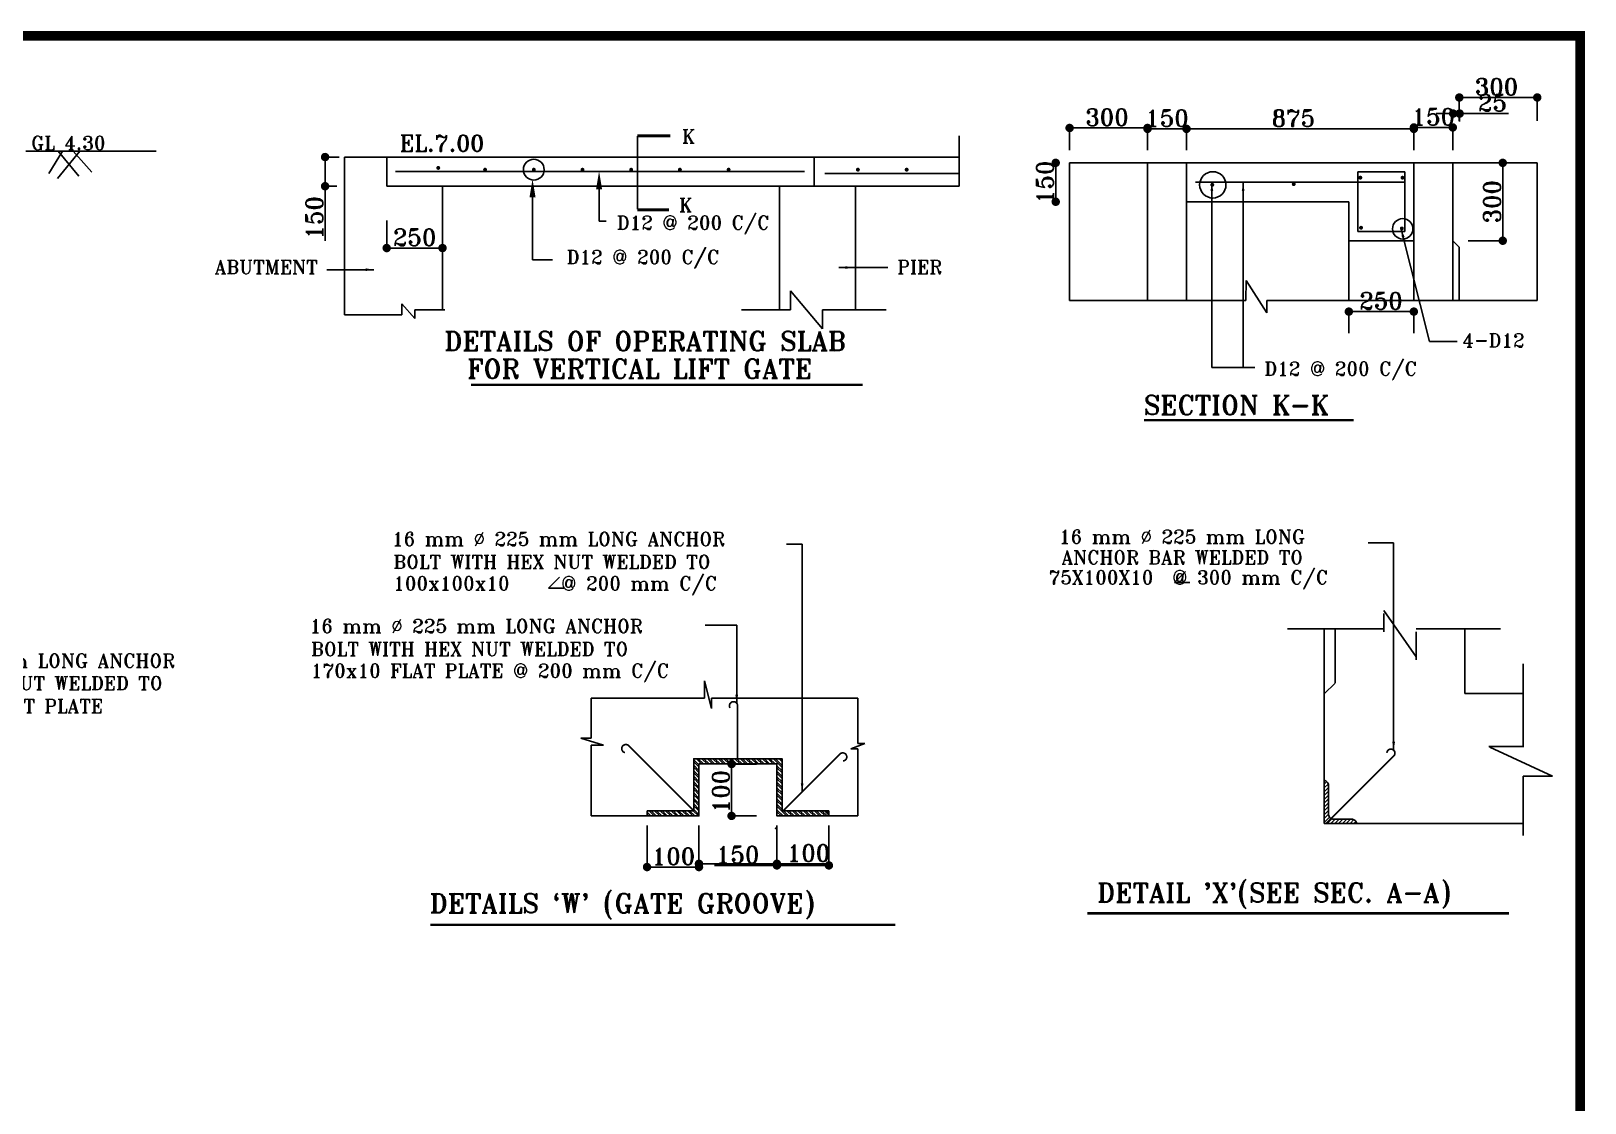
# Model space of a CAD drawing. Header units: metres. Extents: x -98554 to 27544620, y -161930 to 5264560.
# Drawn here: x 43557 to 71172, y 270825 to 289882 of the extents above; entities that cross this region are included whole.
import ezdxf

# ---------------------------------------------------------------- set-up
doc = ezdxf.new("R2010")
doc.units = ezdxf.units.M
doc.header["$LTSCALE"] = 15
doc.header["$MEASUREMENT"] = 0
doc.layers.get('0').update_dxf_attribs({"linetype": 'CONTINUOUS'})
doc.layers.get('Defpoints').update_dxf_attribs({"linetype": 'CONTINUOUS'})
doc.layers.add('LINE', color=7, linetype='CONTINUOUS')
doc.styles.add('BIG', font='ROMANT.SHX')
doc.styles.add('NASIR', font='romant.shx')
doc.dimstyles.new('ISO-25', dxfattribs={"dimtxt": 250, "dimasz": 2.5, "dimexe": 1.25, "dimexo": 0.625, "dimtad": 1, "dimtxsty": 'BIG', "dimcen": 2.5, "dimadec": 0, "dimazin": 0, "dimtfac": 1, "dimtmove": 0, "dimatfit": 3, "dimfxl": 1, "dimarcsym": 0})

# ---------------------------------------------------------------- blocks, each defined once
blk = doc.blocks.new('_Dot')
at = {"color": 0, "linetype": 'ByBlock', "lineweight": -2}
blk.add_line((-0.5, 0), (-1, 0), dxfattribs=at)
at = {"color": 0, "linetype": 'ByBlock', "const_width": 0.5}
blk.add_lwpolyline([(-0.25, 0, 1), (0.25, 0, 1)], format="xyb", close=True, dxfattribs=at)
blk = doc.blocks.new('*D3046')
at = {"layer": 'Defpoints', "color": 0}
for p in [(49031, 287642), (48782, 287123), (48990, 287123)]:
    blk.add_point(p, dxfattribs=at)
at = {"layer": 'LINE', "color": 0, "lineweight": -2}
for p, q in [((49031, 287642), (48781, 287642)), ((48989, 287123), (48781, 287123))]:
    blk.add_line(p, q, dxfattribs=at)
at = {"layer": 'LINE', "color": 5, "lineweight": -2}
for p, q in [((48782, 287492), (48782, 287273)), ((48782, 287123), (48782, 286150))]:
    blk.add_line(p, q, dxfattribs=at)
at = {"layer": 'LINE', "color": 5, "lineweight": -2, "xscale": 150, "yscale": 150, "zscale": 150}
for p, rotation in [((48782, 287642), 90), ((48782, 287123), 270)]:
    blk.add_blockref('_Dot', p, dxfattribs=dict(at, rotation=rotation))
at = {"layer": 'LINE', "color": 0, "insert": (48592, 286562), "char_height": 300, "attachment_point": 5, "rotation": 90, "style": 'BIG'}
blk.add_mtext('150', dxfattribs=at)
blk = doc.blocks.new('*D3048')
at = {"layer": 'Defpoints', "color": 0}
for p in [(56812, 275756), (57736, 275756), (56812, 275048)]:
    blk.add_point(p, dxfattribs=at)
at = {"layer": 'LINE', "color": 0, "lineweight": -2}
for p, q in [((56812, 275756), (56812, 275047)), ((57736, 275756), (57736, 275047))]:
    blk.add_line(p, q, dxfattribs=at)
at = {"layer": 'LINE', "color": 5, "lineweight": -2}
for p, q in [((56812, 275048), (55704, 275048)), ((57586, 275048), (56962, 275048))]:
    blk.add_line(p, q, dxfattribs=at)
at = {"layer": 'LINE', "color": 5, "lineweight": -2, "xscale": 150, "yscale": 150, "zscale": 150, "rotation": 180}
blk.add_blockref('_Dot', (56812, 275048), dxfattribs=at)
at = {"layer": 'LINE', "color": 5, "lineweight": -2, "xscale": 150, "yscale": 150, "zscale": 150}
blk.add_blockref('_Dot', (57736, 275048), dxfattribs=at)
at = {"layer": 'LINE', "color": 0, "insert": (56115, 275238), "char_height": 300, "attachment_point": 5, "style": 'BIG'}
blk.add_mtext('150', dxfattribs=at)
blk = doc.blocks.new('*D3049')
at = {"layer": 'Defpoints', "color": 0}
for p in [(55427, 275756), (56812, 275756), (55427, 275077)]:
    blk.add_point(p, dxfattribs=at)
at = {"layer": 'LINE', "color": 0, "lineweight": -2}
for p, q in [((55427, 275756), (55427, 275076)), ((56812, 275756), (56812, 275076))]:
    blk.add_line(p, q, dxfattribs=at)
at = {"layer": 'LINE', "color": 5, "lineweight": -2}
for p, q in [((55577, 275077), (56662, 275077)), ((56812, 275077), (57785, 275077))]:
    blk.add_line(p, q, dxfattribs=at)
at = {"layer": 'LINE', "color": 5, "lineweight": -2, "xscale": 150, "yscale": 150, "zscale": 150, "rotation": 180}
blk.add_blockref('_Dot', (55427, 275077), dxfattribs=at)
at = {"layer": 'LINE', "color": 5, "lineweight": -2, "xscale": 150, "yscale": 150, "zscale": 150}
blk.add_blockref('_Dot', (56812, 275077), dxfattribs=at)
at = {"layer": 'LINE', "color": 0, "insert": (57374, 275267), "char_height": 300, "attachment_point": 5, "style": 'BIG'}
blk.add_mtext('100', dxfattribs=at)
blk = doc.blocks.new('*D3050')
at = {"layer": 'Defpoints', "color": 0}
for p in [(54504, 275756), (55427, 275756), (54504, 275019)]:
    blk.add_point(p, dxfattribs=at)
at = {"layer": 'LINE', "color": 0, "lineweight": -2}
for p, q in [((54504, 275756), (54504, 275018)), ((55427, 275756), (55427, 275018))]:
    blk.add_line(p, q, dxfattribs=at)
at = {"layer": 'LINE', "color": 5, "lineweight": -2}
blk.add_line((55277, 275019), (54654, 275019), dxfattribs=at)
at = {"layer": 'LINE', "color": 5, "lineweight": -2, "xscale": 150, "yscale": 150, "zscale": 150, "rotation": 180}
blk.add_blockref('_Dot', (54504, 275019), dxfattribs=at)
at = {"layer": 'LINE', "color": 5, "lineweight": -2, "xscale": 150, "yscale": 150, "zscale": 150}
blk.add_blockref('_Dot', (55427, 275019), dxfattribs=at)
at = {"layer": 'LINE', "color": 0, "insert": (54974, 275209), "char_height": 300, "attachment_point": 5, "style": 'BIG'}
blk.add_mtext('100', dxfattribs=at)
blk = doc.blocks.new('*D3051')
at = {"layer": 'Defpoints', "color": 0}
for p in [(56451, 276851), (56006, 275928), (56451, 275928)]:
    blk.add_point(p, dxfattribs=at)
at = {"layer": 'LINE', "color": 0, "lineweight": -2}
for p, q in [((56451, 276851), (56005, 276851)), ((56451, 275928), (56005, 275928))]:
    blk.add_line(p, q, dxfattribs=at)
at = {"layer": 'LINE', "color": 5, "lineweight": -2}
blk.add_line((56006, 276701), (56006, 276078), dxfattribs=at)
at = {"layer": 'LINE', "color": 5, "lineweight": -2, "xscale": 150, "yscale": 150, "zscale": 150}
for p, rotation in [((56006, 276851), 90), ((56006, 275928), 270)]:
    blk.add_blockref('_Dot', p, dxfattribs=dict(at, rotation=rotation))
at = {"layer": 'LINE', "color": 0, "insert": (55816, 276361), "char_height": 300, "attachment_point": 5, "rotation": 90, "style": 'BIG'}
blk.add_mtext('100', dxfattribs=at)
blk = doc.blocks.new('*D3096')
at = {"layer": 'Defpoints', "color": 0}
for p in [(49877, 286511), (50869, 286511), (50869, 286024)]:
    blk.add_point(p, dxfattribs=at)
at = {"layer": 'LINE', "color": 0, "lineweight": -2}
for p, q in [((49877, 286511), (49877, 286023)), ((50869, 286511), (50869, 286023))]:
    blk.add_line(p, q, dxfattribs=at)
at = {"layer": 'LINE', "color": 5, "lineweight": -2}
blk.add_line((50027, 286024), (50719, 286024), dxfattribs=at)
at = {"layer": 'LINE', "color": 5, "lineweight": -2, "xscale": 150, "yscale": 150, "zscale": 150, "rotation": 180}
blk.add_blockref('_Dot', (49877, 286024), dxfattribs=at)
at = {"layer": 'LINE', "color": 5, "lineweight": -2, "xscale": 150, "yscale": 150, "zscale": 150}
blk.add_blockref('_Dot', (50869, 286024), dxfattribs=at)
at = {"layer": 'LINE', "color": 0, "insert": (50373, 286214), "char_height": 300, "attachment_point": 5, "style": 'BIG'}
blk.add_mtext('250', dxfattribs=at)
blk = doc.blocks.new('*D3097')
at = {"layer": 'Defpoints', "color": 0}
for p in [(68132, 284894), (66977, 284513), (68132, 284513)]:
    blk.add_point(p, dxfattribs=at)
at = {"layer": 'LINE', "color": 0, "lineweight": -2}
for p, q in [((66977, 284513), (66977, 284895)), ((68132, 284513), (68132, 284895))]:
    blk.add_line(p, q, dxfattribs=at)
at = {"layer": 'LINE', "color": 5, "lineweight": -2}
blk.add_line((67127, 284894), (67982, 284894), dxfattribs=at)
at = {"layer": 'LINE', "color": 5, "lineweight": -2, "xscale": 150, "yscale": 150, "zscale": 150, "rotation": 180}
blk.add_blockref('_Dot', (66977, 284894), dxfattribs=at)
at = {"layer": 'LINE', "color": 5, "lineweight": -2, "xscale": 150, "yscale": 150, "zscale": 150}
blk.add_blockref('_Dot', (68132, 284894), dxfattribs=at)
at = {"layer": 'LINE', "color": 0, "insert": (67548, 285084), "char_height": 300, "attachment_point": 5, "style": 'BIG'}
blk.add_mtext('250', dxfattribs=at)
blk = doc.blocks.new('*D3098')
at = {"layer": 'Defpoints', "color": 0}
for p in [(61752, 287539), (61764, 286847), (61767, 286847)]:
    blk.add_point(p, dxfattribs=at)
at = {"layer": 'LINE', "color": 0, "lineweight": -2}
for p, q in [((61752, 287539), (61768, 287539)), ((61764, 286847), (61768, 286847))]:
    blk.add_line(p, q, dxfattribs=at)
at = {"layer": 'LINE', "color": 5, "lineweight": -2}
blk.add_line((61767, 287389), (61767, 286997), dxfattribs=at)
at = {"layer": 'LINE', "color": 5, "lineweight": -2, "xscale": 150, "yscale": 150, "zscale": 150}
for p, rotation in [((61767, 287539), 90), ((61767, 286847), 270)]:
    blk.add_blockref('_Dot', p, dxfattribs=dict(at, rotation=rotation))
at = {"layer": 'LINE', "color": 0, "insert": (61577, 287193), "char_height": 300, "attachment_point": 5, "rotation": 90, "style": 'BIG'}
blk.add_mtext('150', dxfattribs=at)
blk = doc.blocks.new('*D3099')
at = {"layer": 'Defpoints', "color": 0}
for p in [(69115, 287539), (69097, 286154), (69712, 286154)]:
    blk.add_point(p, dxfattribs=at)
at = {"layer": 'LINE', "color": 0, "lineweight": -2}
for p, q in [((69115, 287539), (69713, 287539)), ((69098, 286154), (69713, 286154))]:
    blk.add_line(p, q, dxfattribs=at)
at = {"layer": 'LINE', "color": 5, "lineweight": -2}
blk.add_line((69712, 287389), (69712, 286304), dxfattribs=at)
at = {"layer": 'LINE', "color": 5, "lineweight": -2, "xscale": 150, "yscale": 150, "zscale": 150}
for p, rotation in [((69712, 287539), 90), ((69712, 286154), 270)]:
    blk.add_blockref('_Dot', p, dxfattribs=dict(at, rotation=rotation))
at = {"layer": 'LINE', "color": 0, "insert": (69522, 286847), "char_height": 300, "attachment_point": 5, "rotation": 90, "style": 'BIG'}
blk.add_mtext('300', dxfattribs=at)
blk = doc.blocks.new('*D3100')
at = {"layer": 'Defpoints', "color": 0}
for p in [(68831, 288375), (68946, 288415), (68946, 288275)]:
    blk.add_point(p, dxfattribs=at)
at = {"layer": 'LINE', "color": 5, "lineweight": -2}
for p, q in [((68681, 288415), (68531, 288415)), ((68831, 288415), (68946, 288415)), ((69096, 288415), (69812, 288415))]:
    blk.add_line(p, q, dxfattribs=at)
at = {"layer": 'LINE', "color": 0, "lineweight": -2}
for p, q in [((68831, 288375), (68831, 288416)), ((68946, 288276), (68946, 288416))]:
    blk.add_line(p, q, dxfattribs=at)
at = {"layer": 'LINE', "color": 5, "lineweight": -2, "xscale": 150, "yscale": 150, "zscale": 150}
blk.add_blockref('_Dot', (68831, 288415), dxfattribs=at)
at = {"layer": 'LINE', "color": 5, "lineweight": -2, "xscale": 150, "yscale": 150, "zscale": 150, "rotation": 180}
blk.add_blockref('_Dot', (68946, 288415), dxfattribs=at)
at = {"layer": 'LINE', "color": 0, "insert": (69529, 288605), "char_height": 300, "attachment_point": 5, "style": 'BIG'}
blk.add_mtext('25', dxfattribs=at)
blk = doc.blocks.new('*D3101')
at = {"layer": 'Defpoints', "color": 0}
for p in [(70325, 288701), (68940, 288286), (70325, 288286)]:
    blk.add_point(p, dxfattribs=at)
at = {"layer": 'LINE', "color": 0, "lineweight": -2}
for p, q in [((68940, 288287), (68940, 288702)), ((70325, 288287), (70325, 288702))]:
    blk.add_line(p, q, dxfattribs=at)
at = {"layer": 'LINE', "color": 5, "lineweight": -2}
blk.add_line((69090, 288701), (70175, 288701), dxfattribs=at)
at = {"layer": 'LINE', "color": 5, "lineweight": -2, "xscale": 150, "yscale": 150, "zscale": 150, "rotation": 180}
blk.add_blockref('_Dot', (68940, 288701), dxfattribs=at)
at = {"layer": 'LINE', "color": 5, "lineweight": -2, "xscale": 150, "yscale": 150, "zscale": 150}
blk.add_blockref('_Dot', (70325, 288701), dxfattribs=at)
at = {"layer": 'LINE', "color": 0, "insert": (69601, 288891), "char_height": 300, "attachment_point": 5, "style": 'BIG'}
blk.add_mtext('300', dxfattribs=at)
blk = doc.blocks.new('*D3102')
at = {"layer": 'Defpoints', "color": 0}
for p in [(68824, 288168), (68132, 287761), (68824, 287761)]:
    blk.add_point(p, dxfattribs=at)
at = {"layer": 'LINE', "color": 0, "lineweight": -2}
for p, q in [((68132, 287762), (68132, 288169)), ((68824, 287762), (68824, 288169))]:
    blk.add_line(p, q, dxfattribs=at)
at = {"layer": 'LINE', "color": 5, "lineweight": -2}
blk.add_line((68282, 288168), (68674, 288168), dxfattribs=at)
at = {"layer": 'LINE', "color": 5, "lineweight": -2, "xscale": 150, "yscale": 150, "zscale": 150, "rotation": 180}
blk.add_blockref('_Dot', (68132, 288168), dxfattribs=at)
at = {"layer": 'LINE', "color": 5, "lineweight": -2, "xscale": 150, "yscale": 150, "zscale": 150}
blk.add_blockref('_Dot', (68824, 288168), dxfattribs=at)
at = {"layer": 'LINE', "color": 0, "insert": (68478, 288358), "char_height": 300, "attachment_point": 5, "style": 'BIG'}
blk.add_mtext('150', dxfattribs=at)
blk = doc.blocks.new('*D3103')
at = {"layer": 'Defpoints', "color": 0}
for p in [(68132, 288143), (64092, 287761), (68132, 287761)]:
    blk.add_point(p, dxfattribs=at)
at = {"layer": 'LINE', "color": 0, "lineweight": -2}
for p, q in [((64092, 287762), (64092, 288144)), ((68132, 287762), (68132, 288144))]:
    blk.add_line(p, q, dxfattribs=at)
at = {"layer": 'LINE', "color": 5, "lineweight": -2}
blk.add_line((64242, 288143), (67982, 288143), dxfattribs=at)
at = {"layer": 'LINE', "color": 5, "lineweight": -2, "xscale": 150, "yscale": 150, "zscale": 150, "rotation": 180}
blk.add_blockref('_Dot', (64092, 288143), dxfattribs=at)
at = {"layer": 'LINE', "color": 5, "lineweight": -2, "xscale": 150, "yscale": 150, "zscale": 150}
blk.add_blockref('_Dot', (68132, 288143), dxfattribs=at)
at = {"layer": 'LINE', "color": 0, "insert": (65991, 288333), "char_height": 300, "attachment_point": 5, "style": 'BIG'}
blk.add_mtext('875', dxfattribs=at)
blk = doc.blocks.new('*D3104')
at = {"layer": 'Defpoints', "color": 0}
for p in [(63399, 288159), (62014, 287761), (63399, 287761)]:
    blk.add_point(p, dxfattribs=at)
at = {"layer": 'LINE', "color": 0, "lineweight": -2}
for p, q in [((62014, 287762), (62014, 288161)), ((63399, 287762), (63399, 288161))]:
    blk.add_line(p, q, dxfattribs=at)
at = {"layer": 'LINE', "color": 5, "lineweight": -2}
blk.add_line((62164, 288159), (63249, 288159), dxfattribs=at)
at = {"layer": 'LINE', "color": 5, "lineweight": -2, "xscale": 150, "yscale": 150, "zscale": 150, "rotation": 180}
blk.add_blockref('_Dot', (62014, 288159), dxfattribs=at)
at = {"layer": 'LINE', "color": 5, "lineweight": -2, "xscale": 150, "yscale": 150, "zscale": 150}
blk.add_blockref('_Dot', (63399, 288159), dxfattribs=at)
at = {"layer": 'LINE', "color": 0, "insert": (62678, 288349), "char_height": 300, "attachment_point": 5, "style": 'BIG'}
blk.add_mtext('300', dxfattribs=at)
blk = doc.blocks.new('*D3105')
at = {"layer": 'Defpoints', "color": 0}
for p in [(64092, 288143), (63399, 287761), (64092, 287761)]:
    blk.add_point(p, dxfattribs=at)
at = {"layer": 'LINE', "color": 0, "lineweight": -2}
for p, q in [((63399, 287762), (63399, 288144)), ((64092, 287762), (64092, 288144))]:
    blk.add_line(p, q, dxfattribs=at)
at = {"layer": 'LINE', "color": 5, "lineweight": -2}
blk.add_line((63549, 288143), (63942, 288143), dxfattribs=at)
at = {"layer": 'LINE', "color": 5, "lineweight": -2, "xscale": 150, "yscale": 150, "zscale": 150, "rotation": 180}
blk.add_blockref('_Dot', (63399, 288143), dxfattribs=at)
at = {"layer": 'LINE', "color": 5, "lineweight": -2, "xscale": 150, "yscale": 150, "zscale": 150}
blk.add_blockref('_Dot', (64092, 288143), dxfattribs=at)
at = {"layer": 'LINE', "color": 0, "insert": (63745, 288333), "char_height": 300, "attachment_point": 5, "style": 'BIG'}
blk.add_mtext('150', dxfattribs=at)

msp = doc.modelspace()

# ---------------------------------------------------------------- linework, layer by layer
at = {"layer": 'LINE'}
for p, q in [((54332.139, 288033.796), (54915.018, 288033.796)), ((54332.139, 288030.102), (54915.018, 288030.102)), ((54332.139, 288026.409), (54915.018, 288026.409)), ((54332.139, 288026.409), (54915.018, 288026.409)), ((54332.139, 288026.409), (54915.018, 288026.409)), ((54332.139, 288026.409), (54915.018, 288026.409)), ((54332.139, 288022.715), (54915.018, 288022.715)), ((54332.139, 288022.715), (54915.018, 288022.715)), ((54332.139, 288022.715), (54915.018, 288022.715)), ((54332.139, 288019.022), (54915.018, 288019.022)), ((54332.139, 288015.328), (54915.018, 288015.328)), ((54332.139, 288015.328), (54915.018, 288015.328)), ((54332.139, 288011.634), (54915.018, 288011.634)), ((54332.139, 288011.634), (54915.018, 288011.634)), ((54332.139, 288011.634), (54915.018, 288011.634)), ((54332.139, 286712.651), (54332.139, 288011.634)), ((54332.139, 288007.941), (54915.018, 288007.941)), ((60052.765, 288020.981), (60052.765, 287122.957)), ((45776.829, 287747.78), (43463.691, 287747.78)), ((44112.507, 287747.78), (43874.036, 287351.085)), ((44424.595, 287747.78), (44026.126, 287261.691)), ((44038.992, 287747.78), (44406.351, 287299.641)), ((44302.975, 287747.78), (44634.486, 287375.541)), ((49125.081, 287642.369), (60052.765, 287642.369)), ((49125.081, 287642.369), (49125.081, 284839.487)), ((49876.568, 287642.369), (49876.568, 287122.957)), ((57476.145, 287642.369), (57476.145, 287122.957)), ((62014.089, 287539.247), (62014.089, 285089.505)), ((62014.089, 287539.247), (70324.689, 287539.247)), ((63399.189, 287539.247), (63399.189, 285089.505)), ((64091.739, 287539.247), (64091.739, 285089.505)), ((68131.614, 287539.247), (68131.614, 285089.505)), ((68824.164, 287539.247), (68824.164, 285089.505)), ((70324.689, 287539.247), (70324.689, 285089.505)), ((50031.233, 287382.663), (57303.008, 287382.663)), ((57664.218, 287349.217), (60025.527, 287349.217)), ((60025.527, 287349.217), (60048.45, 287349.217)), ((67138.959, 287377.652), (67970.019, 287377.652)), ((67138.959, 287377.652), (67138.959, 286315.742)), ((67970.019, 287377.652), (67970.019, 286315.742)), ((49876.568, 287122.957), (60052.765, 287122.957)), ((50869.243, 287122.957), (50869.243, 284925.99)), ((53651.528, 287068.783), (53651.528, 286500.186)), ((56857.882, 287122.957), (56857.882, 284925.99)), ((58210.476, 287122.957), (58210.476, 284925.99)), ((64253.334, 287192.972), (67970.019, 287192.972)), ((52468.793, 286923.609), (52468.793, 285815.791)), ((54332.139, 286712.651), (54892.599, 286712.651)), ((54332.139, 286708.958), (54892.599, 286708.958)), ((54332.139, 286705.264), (54892.599, 286705.264)), ((54332.139, 286701.57), (54892.599, 286701.57)), ((54332.139, 286697.877), (54892.599, 286697.877)), ((54332.139, 286694.183), (54892.599, 286694.183)), ((54332.139, 286690.49), (54892.599, 286690.49)), ((64091.739, 286846.697), (66977.364, 286846.697)), ((66977.364, 286846.697), (66977.364, 285089.505)), ((53651.528, 286500.186), (53776.026, 286500.186)), ((66977.364, 286154.147), (68131.614, 286154.147)), ((67138.959, 286315.742), (67970.019, 286315.742)), ((68939.589, 286038.722), (68824.164, 286154.147)), ((68939.589, 286038.722), (68939.589, 285089.505)), ((52468.793, 285815.791), (52821.539, 285815.791)), ((65152.678, 285445.277), (65146.745, 285089.505)), ((65152.678, 285445.277), (65520.742, 284869.878)), ((50142.952, 285033.85), (50374.093, 284768.933)), ((50142.952, 285033.85), (50142.952, 284839.487)), ((57056.454, 285261.563), (57621.688, 284590.687)), ((57056.454, 285261.563), (57056.454, 284926.125)), ((62014.089, 285089.505), (65146.745, 285089.505)), ((65520.742, 285089.505), (65520.742, 284869.878)), ((65520.742, 285089.505), (70324.689, 285089.505)), ((49125.081, 284839.487), (50142.952, 284839.487)), ((50374.093, 284924.424), (50910.806, 284924.424)), ((50374.093, 284768.933), (50374.093, 284924.424)), ((56185.052, 284926.125), (57056.454, 284926.125)), ((57621.688, 284926.125), (58752.156, 284926.125)), ((57621.688, 284926.125), (57621.688, 284590.687)), ((52948.98, 280172.212), (52751.935, 279975.542)), ((64075.434, 280272.444), (63878.389, 280075.774)), ((63878.389, 280075.774), (64149.326, 280075.774)), ((52751.935, 279975.542), (53022.872, 279975.542)), ((67598.108, 279580.066), (68174.724, 278754.422)), ((67598.108, 279528.598), (67598.108, 279202.181)), ((65887.481, 279253.648), (67598.108, 279253.648)), ((66539.909, 279253.648), (66539.909, 275795.03)), ((66732.284, 279253.648), (66732.284, 278295.905)), ((68174.724, 279253.648), (69673.926, 279253.648)), ((68174.724, 279202.181), (68174.724, 278702.955)), ((69040.784, 279253.648), (69040.784, 278103.53)), ((70077.675, 278631.477), (70077.675, 277152.999)), ((55525.609, 278021.911), (55525.609, 278332.174)), ((55525.609, 278332.174), (55650.268, 277836.308)), ((66539.909, 278096.668), (66732.284, 278289.043)), ((66539.909, 278103.53), (66539.909, 275795.03)), ((69040.784, 278103.53), (70077.675, 278103.53)), ((53513.521, 278021.911), (54104.497, 278021.911)), ((53513.521, 277309.047), (53513.521, 278021.911)), ((54749.03, 278021.911), (54104.497, 278021.911)), ((54749.03, 278021.911), (55525.609, 278021.911)), ((55650.268, 278021.911), (58250.563, 278021.911)), ((55650.268, 277836.308), (55650.268, 278021.911)), ((58250.563, 278021.911), (58250.563, 277216.707)), ((53729.596, 277185.311), (53326.994, 277309.047)), ((53326.994, 277309.047), (53513.521, 277309.047)), ((53513.521, 277185.311), (53729.596, 277185.311)), ((53513.521, 275927.962), (53513.521, 277185.311)), ((58375.222, 277216.707), (58126.827, 277123.443)), ((58126.827, 277123.443), (58250.563, 277123.443)), ((58250.563, 277216.707), (58375.222, 277216.707)), ((58250.563, 277123.443), (58250.563, 275927.962)), ((69463.611, 277163.066), (70059.447, 277163.066)), ((69481.839, 277152.999), (70596.63, 276634.572)), ((55334.941, 276926.015), (55427.281, 276833.675)), ((55334.941, 276891.387), (55427.281, 276799.047)), ((55334.941, 276828.073), (55427.281, 276735.733)), ((55334.941, 276793.446), (55427.281, 276701.106)), ((55334.941, 276730.132), (55427.281, 276637.792)), ((55380.568, 276943.702), (55472.908, 276851.362)), ((55415.196, 276943.702), (55507.536, 276851.362)), ((55478.509, 276943.702), (55570.849, 276851.362)), ((55513.137, 276943.702), (55605.477, 276851.362)), ((55576.451, 276943.702), (55668.791, 276851.362)), ((55611.078, 276943.702), (55703.418, 276851.362)), ((55674.392, 276943.702), (55766.732, 276851.362)), ((55709.02, 276943.702), (55801.36, 276851.362)), ((55772.333, 276943.702), (55864.673, 276851.362)), ((55806.961, 276943.702), (55899.301, 276851.362)), ((55870.275, 276943.702), (55962.615, 276851.362)), ((55904.902, 276943.702), (55997.242, 276851.362)), ((55968.216, 276943.702), (56060.556, 276851.362)), ((56002.844, 276943.702), (56095.184, 276851.362)), ((56066.158, 276943.702), (56158.498, 276851.362)), ((56100.785, 276943.702), (56193.125, 276851.362)), ((56164.099, 276943.702), (56256.439, 276851.362)), ((56198.726, 276943.702), (56291.066, 276851.362)), ((56262.04, 276943.702), (56354.38, 276851.362)), ((56296.668, 276943.702), (56389.008, 276851.362)), ((56359.982, 276943.702), (56452.322, 276851.362)), ((56394.609, 276943.702), (56486.949, 276851.362)), ((56457.923, 276943.702), (56550.263, 276851.362)), ((56492.55, 276943.702), (56584.89, 276851.362)), ((56555.864, 276943.702), (56648.204, 276851.362)), ((56590.492, 276943.702), (56682.832, 276851.362)), ((56653.806, 276943.702), (56746.146, 276851.362)), ((56688.433, 276943.702), (56780.773, 276851.362)), ((56751.747, 276943.702), (56904.721, 276790.728)), ((56786.375, 276943.702), (56904.721, 276825.355)), ((56812.381, 276819.754), (56904.721, 276727.414)), ((56812.381, 276785.126), (56904.721, 276692.786)), ((56812.381, 276721.812), (56904.721, 276629.472)), ((56849.688, 276943.702), (56904.721, 276888.669)), ((56884.316, 276943.702), (56904.721, 276923.296)), ((55334.941, 276695.504), (55427.281, 276603.164)), ((55334.941, 276632.191), (55427.281, 276539.851)), ((55334.941, 276597.563), (55427.281, 276505.223)), ((55334.941, 276534.249), (55427.281, 276441.909)), ((55334.941, 276499.622), (55427.281, 276407.282)), ((55334.941, 276436.308), (55427.281, 276343.968)), ((56812.381, 276687.185), (56904.721, 276594.845)), ((56812.381, 276623.871), (56904.721, 276531.531)), ((56812.381, 276589.243), (56904.721, 276496.903)), ((56812.381, 276525.93), (56904.721, 276433.59)), ((56812.381, 276491.302), (56904.721, 276398.962)), ((66539.909, 276561.122), (66542.469, 276563.682)), ((66539.909, 276493.107), (66584.926, 276538.124)), ((66539.909, 276425.092), (66612.939, 276498.122)), ((66616.859, 276487.58), (66616.859, 275948.93)), ((70077.675, 276634.572), (70596.63, 276634.572)), ((70077.675, 276634.572), (70077.675, 275578.516)), ((55334.941, 276401.68), (55427.281, 276309.34)), ((55334.941, 276338.367), (55427.281, 276246.027)), ((55334.941, 276303.739), (55427.281, 276211.399)), ((55334.941, 276240.425), (55427.281, 276148.085)), ((55334.941, 276205.798), (55427.281, 276113.458)), ((56812.381, 276427.988), (56904.721, 276335.648)), ((56812.381, 276393.361), (56904.721, 276301.021)), ((56812.381, 276330.047), (56904.721, 276237.707)), ((56812.381, 276295.419), (56904.721, 276203.079)), ((56812.381, 276232.106), (56904.721, 276139.766)), ((56812.381, 276197.478), (56904.721, 276105.138)), ((66539.909, 276357.077), (66616.859, 276434.027)), ((66539.909, 276289.062), (66616.859, 276366.012)), ((66539.909, 276221.048), (66616.859, 276297.998)), ((66539.909, 276153.033), (66616.859, 276229.983)), ((66539.909, 276085.018), (66616.859, 276161.968)), ((54503.881, 275927.962), (53513.521, 275927.962)), ((54503.881, 275927.962), (54503.881, 276020.302)), ((54503.881, 275994.13), (54570.05, 275927.962)), ((54503.881, 275959.503), (54535.422, 275927.962)), ((54541.024, 276020.302), (54633.364, 275927.962)), ((54575.651, 276020.302), (54667.991, 275927.962)), ((54638.965, 276020.302), (54731.305, 275927.962)), ((54673.592, 276020.302), (54765.932, 275927.962)), ((54736.906, 276020.302), (54829.246, 275927.962)), ((54771.534, 276020.302), (54863.874, 275927.962)), ((54834.848, 276020.302), (54927.188, 275927.962)), ((54869.475, 276020.302), (54961.815, 275927.962)), ((54932.789, 276020.302), (55025.129, 275927.962)), ((54967.416, 276020.302), (55059.756, 275927.962)), ((55030.73, 276020.302), (55123.07, 275927.962)), ((55065.358, 276020.302), (55157.698, 275927.962)), ((55128.672, 276020.302), (55221.012, 275927.962)), ((55163.299, 276020.302), (55255.639, 275927.962)), ((55226.613, 276020.302), (55318.953, 275927.962)), ((55261.241, 276020.302), (55353.581, 275927.962)), ((55324.554, 276020.302), (55416.894, 275927.962)), ((55334.941, 276142.484), (55427.281, 276050.144)), ((55334.941, 276107.856), (55427.281, 276015.516)), ((55334.941, 276044.542), (55427.281, 275952.202)), ((56812.381, 276134.164), (56904.721, 276041.824)), ((56812.381, 276099.537), (56983.956, 275927.962)), ((56812.381, 276036.223), (56920.642, 275927.962)), ((56812.381, 276001.595), (56886.015, 275927.962)), ((56812.381, 275938.281), (56822.701, 275927.962)), ((56926.244, 276020.302), (57018.584, 275927.962)), ((56989.558, 276020.302), (57081.898, 275927.962)), ((57024.185, 276020.302), (57116.525, 275927.962)), ((57087.499, 276020.302), (57179.839, 275927.962)), ((57122.126, 276020.302), (57214.466, 275927.962)), ((57185.44, 276020.302), (57277.78, 275927.962)), ((57220.068, 276020.302), (57312.408, 275927.962)), ((57283.382, 276020.302), (57375.722, 275927.962)), ((57318.009, 276020.302), (57410.349, 275927.962)), ((57381.323, 276020.302), (57473.663, 275927.962)), ((57415.95, 276020.302), (57508.29, 275927.962)), ((57479.264, 276020.302), (57571.604, 275927.962)), ((57513.892, 276020.302), (57606.232, 275927.962)), ((57577.206, 276020.302), (57669.546, 275927.962)), ((57611.833, 276020.302), (57704.173, 275927.962)), ((57655.194, 276020.302), (57736.383, 275939.113)), ((57689.821, 276020.302), (57735.781, 275974.342)), ((57735.781, 275927.962), (57735.781, 276020.302)), ((57735.781, 275927.962), (58250.563, 275927.962)), ((66539.909, 276017.003), (66616.859, 276093.953)), ((66539.909, 275948.988), (66616.859, 276025.938)), ((66539.909, 275880.973), (66616.859, 275957.923)), ((66539.909, 275812.959), (66632.896, 275905.945)), ((66539.909, 275795.03), (70077.675, 275795.03)), ((66589.996, 275795.03), (66671.763, 275876.798)), ((66616.859, 275795.03), (67117.034, 275795.03)), ((66658.01, 275795.03), (66734.96, 275871.98)), ((66693.809, 275871.98), (67040.084, 275871.98)), ((66726.025, 275795.03), (66802.975, 275871.98)), ((66794.04, 275795.03), (66870.99, 275871.98)), ((66862.055, 275795.03), (66939.005, 275871.98)), ((66930.07, 275795.03), (67007.02, 275871.98)), ((66998.085, 275795.03), (67065.039, 275861.985)), ((67066.099, 275795.03), (67100.879, 275829.81))]:
    msp.add_line(p, q, dxfattribs=at)
at = {"layer": 'LINE', "const_width": 169.614}
msp.add_lwpolyline([(16627.371, 251545.14), (71087.608, 251545.14), (71087.608, 289796.973), (16627.371, 289796.973)], close=True, dxfattribs=at)
at = {"layer": 'LINE', "const_width": 34.627}
for points in [[(50775.928, 287448.604, 1), (50810.555, 287448.604, 1)], [(51607.891, 287417.4, 1), (51642.518, 287417.4, 1)], [(52473.578, 287417.4, 1), (52508.206, 287417.4, 1)], [(53339.266, 287417.4, 1), (53373.893, 287417.4, 1)], [(54204.953, 287417.4, 1), (54239.581, 287417.4, 1)], [(55070.641, 287417.4, 1), (55105.268, 287417.4, 1)], [(55936.328, 287417.4, 1), (55970.956, 287417.4, 1)], [(58234.333, 287417.4, 1), (58268.96, 287417.4, 1)], [(59100.02, 287417.4, 1), (59134.648, 287417.4, 1)], [(67163.082, 287275.076, 1), (67197.71, 287275.076, 1)], [(67913.472, 287275.076, 1), (67948.099, 287275.076, 1)], [(64533.045, 287147.955, 1), (64567.673, 287147.955, 1)], [(65980.264, 287160.667, 1), (66014.891, 287160.667, 1)], [(67175.801, 286385.232, 1), (67210.428, 286385.232, 1)], [(67900.753, 286372.52, 1), (67935.381, 286372.52, 1)]]:
    msp.add_lwpolyline(points, format="xyb", close=True, dxfattribs=at)
at = {"layer": 'LINE', "const_width": 42.44}
for points in [[(51373.073, 283592.225), (58336.494, 283592.225)], [(67061.459, 282964.804), (63333.756, 282964.804)], [(50654.211, 273989.417), (58918.465, 273989.417)], [(69821.618, 274196.114), (62327.809, 274196.114)]]:
    msp.add_lwpolyline(points, dxfattribs=at)
at = {"layer": 'LINE'}
for points, const_width in [([(56113.476, 276943.702), (56113.476, 277886.285, 1.327936427), (55979.302, 277847.717, -0.669707327)], 29.549), ([(55333.988, 276020.302), (54178.551, 277175.739, 1.327936427), (54110.947, 277053.591, -0.669707327)], 29.549), ([(56924.063, 276020.302), (57931.547, 277027.786, -1.441957363), (57987.168, 276905.638)], 29.549), ([(66576.302, 275795.03), (67774.864, 276993.592, 1.441957363), (67652.716, 277049.213)], 30.78)]:
    msp.add_lwpolyline(points, format="xyb", dxfattribs=dict(at, const_width=const_width))
for points in [[(56904.721, 276020.302), (56904.721, 276943.702), (55334.941, 276943.702), (55334.941, 276020.302), (54503.881, 276020.302)], [(56812.381, 275927.962), (56812.381, 276851.362), (55427.281, 276851.362), (55427.281, 275927.962), (54503.881, 275927.962)], [(57735.781, 275927.962), (56812.381, 275927.962), (56812.381, 275927.962)], [(57735.781, 276020.302), (56904.721, 276020.302)]]:
    msp.add_lwpolyline(points, dxfattribs=at)
for centre, radius in [((52490.892, 287417.4), 185.399), ((64559.252, 287147.955), 234.082), ((67934.21, 286366.112), 181.235)]:
    msp.add_circle(centre, radius, dxfattribs=at)
for centre, radius, start, end in [((66503.906, 276451.577), 118.553, 17.6794502, 72.3205498), ((66700.548, 275955.669), 83.96, 184.6037202, 265.3962798), ((66616.859, 275948.93), 0, 45, 0), ((66616.859, 275948.93), 0, 270, 0), ((67012.821, 275767.768), 107.72, 14.6603634, 75.3396366)]:
    msp.add_arc(centre, radius, start, end, dxfattribs=at)
msp.add_point((56790.859, 275709.099), dxfattribs=at)
msp.add_point((56790.859, 275709.099), dxfattribs=at)
for points in [[(52414.928, 286923.609), (52522.658, 286923.609), (52468.793, 287246.799)], [(53597.663, 287068.783), (53705.393, 287068.783), (53651.528, 287391.973)]]:
    msp.add_solid(points, dxfattribs=at)

# ---------------------------------------------------------------- texts
for s, height, style, p in [('EL.7.00', 289.6078, 'NASIR', (50107.28, 287743.33)), ('K', 241.34, 'NASIR', (55123.575, 287887.839)), ('AV. GL 4.30', 241.33982, 'NASIR', (42862.594, 287771.444)), ('K', 241.34, 'NASIR', (55071.427, 286666.927)), ('D12 @ 200 C/C', 241.33982, 'NASIR', (53967.018, 286355.126)), ('D12 @ 200 C/C', 241.33982, 'NASIR', (53074.78, 285745.13)), ('ABUTMENT', 241.3398, 'NASIR', (46819.702, 285566.734)), ('PIER', 241.3398, 'NASIR', (58949.631, 285566.734)), ('DETAILS OF OPERATING SLAB ', 340.64086, 'BIG', (50899.339, 284200.199)), ('4-D12 ', 241.3398, 'NASIR', (68994.375, 284262.532)), ('FOR VERTICAL LIFT GATE', 340.64086, 'BIG', (51304.551, 283708.88)), ('D12 @ 200 C/C', 241.33982, 'NASIR', (65474.55, 283759.438)), ('SECTION K-K', 340.64086, 'BIG', (63331.516, 283062.48)), ('16 mm %%c 225 mm LONG ANCHOR', 241.33982, 'NASIR', (49971.77, 280732.47)), ('16 mm %%c 225 mm LONG ', 241.33982, 'NASIR', (61826.005, 280770.836)), ('ANCHOR BAR WELDED TO', 241.33982, 'NASIR', (61869.34, 280403.309)), ('BOLT WITH HEX NUT WELDED TO', 241.33982, 'NASIR', (49995.608, 280324.897)), (' 75X100X10  @ 300 mm C/C', 241.33982, 'NASIR', (61475.664, 280047.033)), (' 100x100x10    @ 200 mm C/C', 241.33982, 'NASIR', (49826.738, 279940.388)), ('16 mm %%c 225 mm LONG ANCHOR', 241.33982, 'NASIR', (48509.311, 279182.26)), ('BOLT WITH HEX NUT WELDED TO', 241.33982, 'NASIR', (48533.149, 278774.687)), ('16 mm %%c 225 mm LONG ANCHOR', 241.33982, 'NASIR', (40197.768, 278565.436)), (' 170x10 FLAT PLATE @ 200 mm C/C', 241.33982, 'NASIR', (48364.278, 278390.178)), ('BOLT WITH HEX NUT WELDED TO', 241.33982, 'NASIR', (40256.734, 278167.994)), (' 150 X 10 mm FLAT PLATE', 241.33982, 'NASIR', (40046.544, 277761.291)), ("DETAIL 'X'(SEE SEC. A-A)", 340.64086, 'BIG', (62501.682, 274394.002)), ("DETAILS `W' (GATE GROOVE)", 340.64086, 'BIG', (50639.102, 274204.093))]:
    msp.add_text(s, height=height, dxfattribs=dict(at, style=style)).set_placement(p)

# ---------------------------------------------------------------- dimensions: what is measured, and where the dimension line sits
for base, p1, p2, text, picture, middle in [((70324.689, 288701.204), (68939.589, 288286.441), (70324.689, 288286.441), '300', '*D3101', (69600.751, 288701.204)), ((63399.189, 288159.412), (62014.089, 287761.193), (63399.189, 287761.193), '300', '*D3104', (62678.382, 288159.412)), ((64091.739, 288142.869), (63399.189, 287761.193), (64091.739, 287761.193), '150', '*D3105', (63745.464, 288142.869)), ((68131.614, 288142.869), (64091.739, 287761.193), (68131.614, 287761.193), '875', '*D3103', (65990.521, 288142.869)), ((68824.164, 288168.198), (68131.614, 287761.193), (68824.164, 287761.193), '150', '*D3102', (68477.889, 288168.198)), ((68131.614, 284894.215), (66977.364, 284512.54), (68131.614, 284512.54), '250', '*D3097', (67547.731, 284894.215)), ((54503.881, 275018.912), (55427.281, 275756.342), (54503.881, 275756.342), '100', '*D3050', (54974.202, 275018.912)), ((55427.281, 275077.489), (56812.381, 275756.342), (55427.281, 275756.342), '100', '*D3049', (57373.81, 275077.489)), ((56812.381, 275048.2), (57736.383, 275756.342), (56812.381, 275756.342), '150', '*D3048', (56115.309, 275048.2))]:
    dim = msp.add_linear_dim(base=base, p1=p1, p2=p2, text=text, dimstyle='ISO-25', override={"dimtxt": 300, "dimasz": 150, "dimgap": 40, "dimblk1": 'Dot', "dimblk2": 'Dot', "dimsah": 1, "dimclrd": 5}, dxfattribs=at)
    dim.commit()
    dim.dimension.update_dxf_attribs({"geometry": picture, "text_midpoint": middle, "dimtype": 160})
for base, p1, p2, text, picture, middle in [((68946.455, 288415.029), (68831.03, 288374.825), (68946.455, 288275.449), '25', '*D3100', (69529.312, 288605.029)), ((50869.243, 286024.473), (49876.568, 286511.215), (50869.243, 286511.215), '250', '*D3096', (50372.905, 286214.473))]:
    dim = msp.add_linear_dim(base=base, p1=p1, p2=p2, text=text, dimstyle='ISO-25', override={"dimtxt": 300, "dimasz": 150, "dimgap": 40, "dimblk1": 'Dot', "dimblk2": 'Dot', "dimsah": 1, "dimclrd": 5}, dxfattribs=at)
    dim.commit()
    dim.dimension.update_dxf_attribs({"geometry": picture, "text_midpoint": middle})
dim = msp.add_linear_dim(base=(48782.274, 287122.957), p1=(49031.271, 287642.369), p2=(48989.771, 287122.957), angle=90, text='150', dimstyle='ISO-25', override={"dimtxt": 300, "dimasz": 150, "dimgap": 40, "dimblk1": 'Dot', "dimblk2": 'Dot', "dimsah": 1, "dimclrd": 5}, dxfattribs=at)
dim.commit()
dim.dimension.update_dxf_attribs({"geometry": '*D3046', "text_midpoint": (48592.274, 286561.528)})
for base, p1, p2, angle, text, picture, middle in [((61767.228, 286846.697), (61751.705, 287539.247), (61763.701, 286846.697), 90, '150', '*D3098', (61767.228, 287192.972)), ((69712.186, 286154.147), (69114.789, 287539.247), (69096.893, 286154.147), 90, '300', '*D3099', (69712.186, 286846.697)), ((56006.29, 275927.962), (56451.132, 276851.362), (56451.132, 275927.962), 270, '100', '*D3051', (56006.29, 276361.268))]:
    dim = msp.add_linear_dim(base=base, p1=p1, p2=p2, angle=angle, text=text, dimstyle='ISO-25', override={"dimtxt": 300, "dimasz": 150, "dimgap": 40, "dimblk1": 'Dot', "dimblk2": 'Dot', "dimsah": 1, "dimclrd": 5}, dxfattribs=at)
    dim.commit()
    dim.dimension.update_dxf_attribs({"geometry": picture, "text_midpoint": middle, "dimtype": 160})

# ---------------------------------------------------------------- leaders
for points in [[(64542.071, 287186.364), (64542.071, 283901.276), (65304.764, 283901.276)], [(65097.911, 287186.364), (65097.911, 283910.109)], [(67907.218, 286361.832), (68411.389, 284362.627), (68900.284, 284362.627)], [(49651.093, 285639.456), (48814.752, 285639.456)], [(57915.069, 285677.874), (58786.231, 285677.874)], [(57260.252, 276359.244), (57260.252, 280761.409), (56979.706, 280761.409)], [(67772.679, 277097.019), (67772.679, 280782.491), (67320.977, 280782.491)], [(56098.002, 277933.4), (56098.002, 279320.702), (55536.911, 279320.702)]]:
    msp.add_leader(points, dimstyle='ISO-25', override={"dimtxt": 300, "dimasz": 150, "dimgap": 40, "dimclrd": 5}, dxfattribs=at)

doc.saveas('drawing.dxf')
